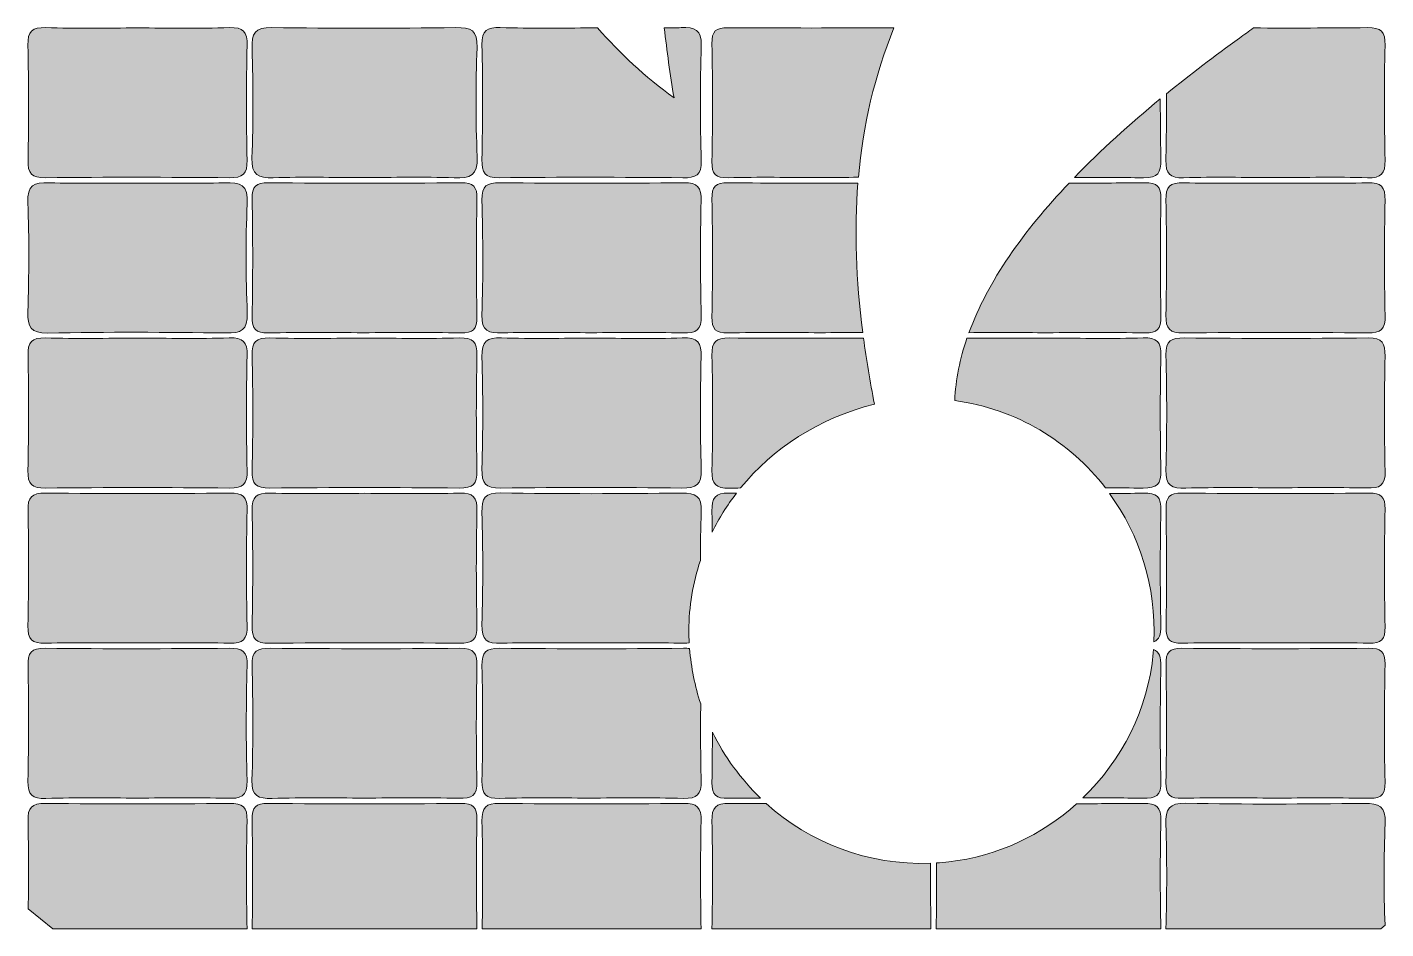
# Model space of a CAD drawing. Header units: inches. Extents: x 523 to 904, y -549 to -225.
# Drawn here: x 616.1 to 725.1, y -464.3 to -391.9 of the extents above; entities that cross this region are included whole.
import ezdxf

# ---------------------------------------------------------------- set-up
doc = ezdxf.new("R2010")
doc.units = ezdxf.units.IN
doc.header["$MEASUREMENT"] = 0
doc.layers.add('Laag 3', color=7, linetype='Continuous')

# ---------------------------------------------------------------- blocks, each defined once
blk = doc.blocks.new('block 2')
at = {"layer": 'Laag 3', "true_color": 0x1d1d1b}
h = blk.add_hatch(color=179, dxfattribs=at)
h.dxf.hatch_style = 2
edge = h.paths.add_edge_path()
edge.add_spline(control_points=[(617.57, -404.03), (622.48, -403.97), (627.4, -403.98), (632.31, -404.03), (633.4, -404.04), (633.76, -403.74), (633.74, -402.62), (633.67, -399.55), (633.67, -396.48), (633.74, -393.41), (633.76, -392.31), (633.44, -391.95), (632.32, -391.98), (629.87, -392.06), (627.41, -392.01), (624.95, -392.01), (622.5, -392.01), (620.04, -392.06), (617.58, -391.98), (616.49, -391.95), (616.13, -392.27), (616.15, -393.39), (616.23, -396.46), (616.22, -399.53), (616.16, -402.6), (616.13, -403.7), (616.45, -404.04), (617.57, -404.03)], knot_values=[0, 0, 0, 0, 1, 1, 1, 2, 2, 2, 3, 3, 3, 4, 4, 4, 5, 5, 5, 6, 6, 6, 7, 7, 7, 8, 8, 8, 9, 9, 9, 9], degree=3, periodic=1)
h = blk.add_hatch(color=179, dxfattribs=at)
h.dxf.hatch_style = 2
edge = h.paths.add_edge_path()
edge.add_spline(control_points=[(635.84, -404.03), (638.22, -403.95), (640.6, -404.01), (642.98, -404.01), (645.44, -404.01), (647.9, -403.94), (650.35, -404.03), (651.67, -404.08), (652.27, -403.87), (652.2, -402.33), (652.06, -399.41), (652.08, -396.49), (652.19, -393.58), (652.24, -392.18), (651.7, -391.96), (650.48, -391.98), (645.56, -392.04), (640.65, -392.06), (635.73, -391.97), (634.35, -391.95), (634.1, -392.45), (634.14, -393.68), (634.22, -396.6), (634.24, -399.52), (634.13, -402.44), (634.08, -403.83), (634.62, -404.07), (635.84, -404.03)], knot_values=[0, 0, 0, 0, 1, 1, 1, 2, 2, 2, 3, 3, 3, 4, 4, 4, 5, 5, 5, 6, 6, 6, 7, 7, 7, 8, 8, 8, 9, 9, 9, 9], degree=3, periodic=1)
h = blk.add_hatch(color=179, dxfattribs=at)
h.dxf.hatch_style = 2
edge = h.paths.add_edge_path()
edge.add_spline(control_points=[(654.05, -391.98), (653, -391.96), (652.55, -392.18), (652.58, -393.36), (652.66, -396.42), (652.64, -399.5), (652.58, -402.57), (652.57, -403.62), (652.79, -404.05), (653.96, -404.03), (658.87, -403.97), (663.79, -403.98), (668.7, -404.03), (669.74, -404.04), (670.2, -403.83), (670.17, -402.66), (670.09, -399.59), (670.07, -396.51), (670.17, -393.44), (670.21, -392.12), (669.66, -391.95), (668.56, -391.98), (668.11, -392), (667.66, -391.99), (667.21, -392), (667.41, -393.85), (667.67, -395.72), (667.99, -397.62), (665.66, -395.92), (663.64, -394.03), (661.86, -392.01), (661.71, -392.01), (661.56, -392.01), (661.42, -392.01), (658.96, -392.01), (656.5, -392.05), (654.05, -391.98)], knot_values=[0, 0, 0, 0, 1, 1, 1, 2, 2, 2, 3, 3, 3, 4, 4, 4, 5, 5, 5, 6, 6, 6, 7, 7, 7, 8, 8, 8, 9, 9, 9, 10, 10, 10, 11, 11, 11, 12, 12, 12, 12], degree=3, periodic=1)
h = blk.add_hatch(color=179, dxfattribs=at)
h.dxf.hatch_style = 2
edge = h.paths.add_edge_path()
edge.add_spline(control_points=[(672.33, -391.99), (671.34, -391.98), (671.01, -392.26), (671.03, -393.28), (671.09, -396.43), (671.09, -399.58), (671.03, -402.72), (671.01, -403.73), (671.31, -404.05), (672.33, -404.03), (674.78, -403.96), (677.24, -404.01), (679.7, -404.01), (680.73, -404.01), (681.75, -404), (682.78, -403.99), (683.15, -399.81), (684.08, -395.84), (685.63, -391.99), (681.2, -392.02), (676.77, -392.02), (672.33, -391.99)], knot_values=[0, 0, 0, 0, 1, 1, 1, 2, 2, 2, 3, 3, 3, 4, 4, 4, 5, 5, 5, 6, 6, 6, 7, 7, 7, 7], degree=3, periodic=1)
h = blk.add_hatch(color=179, dxfattribs=at)
h.dxf.hatch_style = 2
edge = h.paths.add_edge_path()
edge.add_spline(control_points=[(708.87, -404.03), (711.33, -403.95), (713.79, -404.01), (716.25, -404.01), (718.7, -404.01), (721.16, -403.95), (723.62, -404.03), (724.72, -404.06), (725.06, -403.72), (725.03, -402.61), (724.97, -399.54), (724.96, -396.47), (725.03, -393.4), (725.06, -392.29), (724.72, -391.97), (723.61, -391.98), (720.57, -392.02), (717.52, -392.02), (714.47, -392.01), (714.1, -392.28), (713.73, -392.55), (713.35, -392.82), (711.38, -394.24), (709.41, -395.74), (707.5, -397.3), (707.5, -399.07), (707.49, -400.84), (707.45, -402.61), (707.43, -403.72), (707.77, -404.06), (708.87, -404.03)], knot_values=[0, 0, 0, 0, 1, 1, 1, 2, 2, 2, 3, 3, 3, 4, 4, 4, 5, 5, 5, 6, 6, 6, 7, 7, 7, 8, 8, 8, 9, 9, 9, 10, 10, 10, 10], degree=3, periodic=1)
h = blk.add_hatch(color=179, dxfattribs=at)
h.dxf.hatch_style = 2
edge = h.paths.add_edge_path()
edge.add_spline(control_points=[(707.05, -402.58), (707.02, -400.96), (707, -399.33), (707, -397.7), (704.56, -399.71), (702.23, -401.82), (700.12, -404), (701.97, -404.01), (703.82, -404.01), (705.66, -404.03), (706.81, -404.04), (707.07, -403.65), (707.05, -402.58)], knot_values=[0, 0, 0, 0, 1, 1, 1, 2, 2, 2, 3, 3, 3, 4, 4, 4, 4], degree=3, periodic=1)
h = blk.add_hatch(color=179, dxfattribs=at)
h.dxf.hatch_style = 2
edge = h.paths.add_edge_path()
edge.add_spline(control_points=[(616.15, -414.78), (616.12, -416.01), (616.36, -416.51), (617.75, -416.49), (622.51, -416.4), (627.27, -416.42), (632.03, -416.48), (633.26, -416.5), (633.8, -416.28), (633.75, -414.88), (633.64, -411.97), (633.61, -409.05), (633.75, -406.13), (633.83, -404.59), (633.22, -404.37), (631.91, -404.43), (629.61, -404.52), (627.3, -404.45), (625, -404.45), (622.62, -404.45), (620.24, -404.52), (617.86, -404.43), (616.63, -404.39), (616.09, -404.63), (616.15, -406.03), (616.26, -408.94), (616.23, -411.86), (616.15, -414.78)], knot_values=[0, 0, 0, 0, 1, 1, 1, 2, 2, 2, 3, 3, 3, 4, 4, 4, 5, 5, 5, 6, 6, 6, 7, 7, 7, 8, 8, 8, 9, 9, 9, 9], degree=3, periodic=1)
h = blk.add_hatch(color=179, dxfattribs=at)
h.dxf.hatch_style = 2
edge = h.paths.add_edge_path()
edge.add_spline(control_points=[(650.88, -404.43), (645.74, -404.48), (640.59, -404.48), (635.45, -404.43), (634.45, -404.43), (634.12, -404.71), (634.14, -405.73), (634.2, -408.88), (634.2, -412.03), (634.14, -415.17), (634.12, -416.18), (634.42, -416.5), (635.44, -416.48), (637.97, -416.41), (640.51, -416.46), (643.04, -416.46), (645.65, -416.46), (648.26, -416.41), (650.87, -416.48), (651.87, -416.5), (652.2, -416.2), (652.18, -415.18), (652.12, -412.04), (652.12, -408.89), (652.18, -405.74), (652.2, -404.74), (651.9, -404.43), (650.88, -404.43)], knot_values=[0, 0, 0, 0, 1, 1, 1, 2, 2, 2, 3, 3, 3, 4, 4, 4, 5, 5, 5, 6, 6, 6, 7, 7, 7, 8, 8, 8, 9, 9, 9, 9], degree=3, periodic=1)
h = blk.add_hatch(color=179, dxfattribs=at)
h.dxf.hatch_style = 2
edge = h.paths.add_edge_path()
edge.add_spline(control_points=[(654.2, -416.47), (656.58, -416.41), (658.96, -416.46), (661.34, -416.46), (663.8, -416.46), (666.26, -416.41), (668.71, -416.48), (669.78, -416.51), (670.19, -416.25), (670.17, -415.09), (670.09, -412.02), (670.1, -408.95), (670.16, -405.88), (670.18, -404.81), (669.92, -404.42), (668.77, -404.43), (663.86, -404.49), (658.95, -404.48), (654.03, -404.43), (652.97, -404.42), (652.55, -404.66), (652.58, -405.82), (652.66, -408.89), (652.68, -411.96), (652.57, -415.03), (652.53, -416.37), (653.12, -416.5), (654.2, -416.47)], knot_values=[0, 0, 0, 0, 1, 1, 1, 2, 2, 2, 3, 3, 3, 4, 4, 4, 5, 5, 5, 6, 6, 6, 7, 7, 7, 8, 8, 8, 9, 9, 9, 9], degree=3, periodic=1)
h = blk.add_hatch(color=179, dxfattribs=at)
h.dxf.hatch_style = 2
edge = h.paths.add_edge_path()
edge.add_spline(control_points=[(671.03, -405.74), (671.09, -408.88), (671.09, -412.03), (671.03, -415.18), (671.01, -416.2), (671.33, -416.5), (672.33, -416.48), (674.79, -416.41), (677.25, -416.46), (679.7, -416.46), (680.85, -416.46), (681.99, -416.45), (683.13, -416.44), (682.59, -412.21), (682.44, -408.24), (682.74, -404.46), (679.27, -404.47), (675.8, -404.47), (672.33, -404.43), (671.32, -404.42), (671.01, -404.73), (671.03, -405.74)], knot_values=[0, 0, 0, 0, 1, 1, 1, 2, 2, 2, 3, 3, 3, 4, 4, 4, 5, 5, 5, 6, 6, 6, 7, 7, 7, 7], degree=3, periodic=1)
h = blk.add_hatch(color=179, dxfattribs=at)
h.dxf.hatch_style = 2
edge = h.paths.add_edge_path()
edge.add_spline(control_points=[(697.92, -416.46), (700.53, -416.46), (703.14, -416.41), (705.75, -416.48), (706.76, -416.5), (707.07, -416.18), (707.05, -415.17), (706.99, -412.03), (706.99, -408.88), (707.05, -405.73), (707.07, -404.71), (706.75, -404.43), (705.74, -404.43), (703.72, -404.45), (701.7, -404.46), (699.68, -404.46), (696.05, -408.29), (693.16, -412.33), (691.65, -416.46), (693.74, -416.44), (695.83, -416.46), (697.92, -416.46)], knot_values=[0, 0, 0, 0, 1, 1, 1, 2, 2, 2, 3, 3, 3, 4, 4, 4, 5, 5, 5, 6, 6, 6, 7, 7, 7, 7], degree=3, periodic=1)
h = blk.add_hatch(color=179, dxfattribs=at)
h.dxf.hatch_style = 2
edge = h.paths.add_edge_path()
edge.add_spline(control_points=[(707.45, -415.06), (707.43, -416.16), (707.76, -416.49), (708.87, -416.48), (713.78, -416.42), (718.7, -416.42), (723.61, -416.48), (724.71, -416.49), (725.06, -416.18), (725.04, -415.07), (724.96, -412), (724.97, -408.92), (725.03, -405.85), (725.06, -404.75), (724.73, -404.4), (723.62, -404.43), (721.17, -404.51), (718.71, -404.46), (716.25, -404.46), (713.79, -404.46), (711.33, -404.51), (708.88, -404.43), (707.78, -404.4), (707.43, -404.73), (707.45, -405.84), (707.52, -408.91), (707.52, -411.99), (707.45, -415.06)], knot_values=[0, 0, 0, 0, 1, 1, 1, 2, 2, 2, 3, 3, 3, 4, 4, 4, 5, 5, 5, 6, 6, 6, 7, 7, 7, 8, 8, 8, 9, 9, 9, 9], degree=3, periodic=1)
h = blk.add_hatch(color=179, dxfattribs=at)
h.dxf.hatch_style = 2
edge = h.paths.add_edge_path()
edge.add_spline(control_points=[(632.31, -416.88), (629.86, -416.96), (627.4, -416.9), (624.94, -416.9), (622.48, -416.9), (620.02, -416.96), (617.57, -416.88), (616.46, -416.85), (616.13, -417.2), (616.16, -418.3), (616.22, -421.37), (616.23, -424.45), (616.15, -427.52), (616.13, -428.63), (616.48, -428.94), (617.58, -428.93), (622.49, -428.87), (627.41, -428.87), (632.32, -428.93), (633.43, -428.94), (633.76, -428.61), (633.74, -427.51), (633.67, -424.44), (633.67, -421.36), (633.74, -418.29), (633.76, -417.18), (633.41, -416.85), (632.31, -416.88)], knot_values=[0, 0, 0, 0, 1, 1, 1, 2, 2, 2, 3, 3, 3, 4, 4, 4, 5, 5, 5, 6, 6, 6, 7, 7, 7, 8, 8, 8, 9, 9, 9, 9], degree=3, periodic=1)
h = blk.add_hatch(color=179, dxfattribs=at)
h.dxf.hatch_style = 2
edge = h.paths.add_edge_path()
edge.add_spline(control_points=[(635.56, -428.93), (640.62, -428.87), (645.69, -428.87), (650.76, -428.93), (651.86, -428.94), (652.21, -428.62), (652.18, -427.51), (652.11, -424.44), (652.11, -421.37), (652.18, -418.3), (652.21, -417.19), (651.87, -416.85), (650.76, -416.88), (648.31, -416.96), (645.85, -416.9), (643.39, -416.9), (640.78, -416.9), (638.17, -416.96), (635.56, -416.88), (634.45, -416.85), (634.11, -417.19), (634.14, -418.3), (634.21, -421.37), (634.21, -424.44), (634.14, -427.51), (634.11, -428.62), (634.45, -428.94), (635.56, -428.93)], knot_values=[0, 0, 0, 0, 1, 1, 1, 2, 2, 2, 3, 3, 3, 4, 4, 4, 5, 5, 5, 6, 6, 6, 7, 7, 7, 8, 8, 8, 9, 9, 9, 9], degree=3, periodic=1)
h = blk.add_hatch(color=179, dxfattribs=at)
h.dxf.hatch_style = 2
edge = h.paths.add_edge_path()
edge.add_spline(control_points=[(670.16, -418.43), (670.19, -417.26), (669.9, -416.82), (668.65, -416.88), (666.27, -416.97), (663.89, -416.9), (661.51, -416.9), (659.05, -416.9), (656.59, -416.96), (654.14, -416.88), (652.97, -416.84), (652.54, -417.14), (652.58, -418.39), (652.67, -421.38), (652.66, -424.38), (652.58, -427.38), (652.55, -428.56), (652.85, -428.95), (654.1, -428.93), (658.93, -428.86), (663.77, -428.87), (668.61, -428.93), (669.77, -428.94), (670.21, -428.67), (670.17, -427.42), (670.08, -424.43), (670.09, -421.43), (670.16, -418.43)], knot_values=[0, 0, 0, 0, 1, 1, 1, 2, 2, 2, 3, 3, 3, 4, 4, 4, 5, 5, 5, 6, 6, 6, 7, 7, 7, 8, 8, 8, 9, 9, 9, 9], degree=3, periodic=1)
h = blk.add_hatch(color=179, dxfattribs=at)
h.dxf.hatch_style = 2
edge = h.paths.add_edge_path()
edge.add_spline(control_points=[(672.45, -416.88), (671.34, -416.87), (671, -417.19), (671.03, -418.3), (671.1, -421.37), (671.1, -424.44), (671.03, -427.51), (671, -428.62), (671.34, -428.96), (672.44, -428.93), (672.74, -428.92), (673.03, -428.93), (673.32, -428.92), (675.9, -425.76), (679.59, -423.33), (684.07, -422.19), (683.71, -420.38), (683.42, -418.62), (683.19, -416.9), (679.61, -416.92), (676.03, -416.92), (672.45, -416.88)], knot_values=[0, 0, 0, 0, 1, 1, 1, 2, 2, 2, 3, 3, 3, 4, 4, 4, 5, 5, 5, 6, 6, 6, 7, 7, 7, 7], degree=3, periodic=1)
h = blk.add_hatch(color=179, dxfattribs=at)
h.dxf.hatch_style = 2
edge = h.paths.add_edge_path()
edge.add_spline(control_points=[(707.05, -427.51), (706.98, -424.44), (706.98, -421.37), (707.05, -418.3), (707.08, -417.18), (706.73, -416.85), (705.63, -416.88), (703.17, -416.96), (700.72, -416.9), (698.26, -416.9), (696, -416.9), (693.75, -416.93), (691.49, -416.89), (690.93, -418.55), (690.58, -420.22), (690.51, -421.9), (695.46, -422.58), (699.72, -425.19), (702.6, -428.91), (703.61, -428.92), (704.62, -428.92), (705.63, -428.93), (706.74, -428.94), (707.08, -428.61), (707.05, -427.51)], knot_values=[0, 0, 0, 0, 1, 1, 1, 2, 2, 2, 3, 3, 3, 4, 4, 4, 5, 5, 5, 6, 6, 6, 7, 7, 7, 8, 8, 8, 8], degree=3, periodic=1)
h = blk.add_hatch(color=179, dxfattribs=at)
h.dxf.hatch_style = 2
edge = h.paths.add_edge_path()
edge.add_spline(control_points=[(709.05, -428.93), (711.43, -428.86), (713.81, -428.9), (716.19, -428.9), (718.65, -428.9), (721.11, -428.86), (723.56, -428.92), (724.6, -428.95), (725.07, -428.75), (725.04, -427.56), (724.96, -424.49), (724.97, -421.42), (725.03, -418.35), (725.05, -417.31), (724.85, -416.86), (723.67, -416.88), (718.75, -416.94), (713.84, -416.93), (708.92, -416.88), (707.89, -416.88), (707.42, -417.06), (707.45, -418.25), (707.53, -421.32), (707.54, -424.39), (707.45, -427.46), (707.4, -428.77), (707.94, -428.96), (709.05, -428.93)], knot_values=[0, 0, 0, 0, 1, 1, 1, 2, 2, 2, 3, 3, 3, 4, 4, 4, 5, 5, 5, 6, 6, 6, 7, 7, 7, 8, 8, 8, 9, 9, 9, 9], degree=3, periodic=1)
h = blk.add_hatch(color=179, dxfattribs=at)
h.dxf.hatch_style = 2
edge = h.paths.add_edge_path()
edge.add_spline(control_points=[(632.31, -429.33), (627.4, -429.38), (622.48, -429.39), (617.57, -429.33), (616.46, -429.32), (616.13, -429.65), (616.16, -430.75), (616.22, -433.82), (616.23, -436.9), (616.15, -439.97), (616.13, -441.08), (616.48, -441.41), (617.58, -441.38), (620.03, -441.3), (622.49, -441.35), (624.95, -441.35), (627.41, -441.35), (629.87, -441.3), (632.32, -441.38), (633.44, -441.41), (633.76, -441.06), (633.74, -439.96), (633.67, -436.89), (633.67, -433.81), (633.74, -430.74), (633.76, -429.63), (633.41, -429.32), (632.31, -429.33)], knot_values=[0, 0, 0, 0, 1, 1, 1, 2, 2, 2, 3, 3, 3, 4, 4, 4, 5, 5, 5, 6, 6, 6, 7, 7, 7, 8, 8, 8, 9, 9, 9, 9], degree=3, periodic=1)
h = blk.add_hatch(color=179, dxfattribs=at)
h.dxf.hatch_style = 2
edge = h.paths.add_edge_path()
edge.add_spline(control_points=[(634.14, -439.95), (634.12, -441.03), (634.41, -441.39), (635.54, -441.38), (640.61, -441.32), (645.68, -441.33), (650.74, -441.38), (651.83, -441.39), (652.21, -441.11), (652.18, -439.98), (652.11, -436.91), (652.11, -433.83), (652.18, -430.76), (652.2, -429.68), (651.91, -429.29), (650.78, -429.33), (648.25, -429.41), (645.71, -429.35), (643.18, -429.35), (640.64, -429.35), (638.11, -429.4), (635.57, -429.33), (634.49, -429.3), (634.11, -429.6), (634.14, -430.73), (634.21, -433.8), (634.2, -436.88), (634.14, -439.95)], knot_values=[0, 0, 0, 0, 1, 1, 1, 2, 2, 2, 3, 3, 3, 4, 4, 4, 5, 5, 5, 6, 6, 6, 7, 7, 7, 8, 8, 8, 9, 9, 9, 9], degree=3, periodic=1)
h = blk.add_hatch(color=179, dxfattribs=at)
h.dxf.hatch_style = 2
edge = h.paths.add_edge_path()
edge.add_spline(control_points=[(668.6, -429.33), (663.76, -429.39), (658.92, -429.4), (654.08, -429.32), (652.82, -429.3), (652.55, -429.73), (652.58, -430.9), (652.66, -433.89), (652.67, -436.89), (652.58, -439.88), (652.54, -441.15), (652.99, -441.42), (654.15, -441.38), (656.53, -441.3), (658.91, -441.35), (661.29, -441.35), (663.67, -441.35), (666.05, -441.3), (668.43, -441.38), (668.73, -441.39), (668.98, -441.38), (669.2, -441.35), (669.19, -441.03), (669.18, -440.7), (669.18, -440.37), (669.18, -438.43), (669.5, -436.54), (670.1, -434.75), (670.11, -433.44), (670.13, -432.13), (670.17, -430.83), (670.21, -429.56), (669.75, -429.32), (668.6, -429.33)], knot_values=[0, 0, 0, 0, 1, 1, 1, 2, 2, 2, 3, 3, 3, 4, 4, 4, 5, 5, 5, 6, 6, 6, 7, 7, 7, 8, 8, 8, 9, 9, 9, 10, 10, 10, 11, 11, 11, 11], degree=3, periodic=1)
h = blk.add_hatch(color=179, dxfattribs=at)
h.dxf.hatch_style = 2
edge = h.paths.add_edge_path()
edge.add_spline(control_points=[(671.03, -430.78), (671.04, -431.34), (671.04, -431.9), (671.05, -432.46), (671.59, -431.36), (672.24, -430.31), (673, -429.33), (672.8, -429.33), (672.61, -429.33), (672.41, -429.33), (671.26, -429.31), (671.01, -429.72), (671.03, -430.78)], knot_values=[0, 0, 0, 0, 1, 1, 1, 2, 2, 2, 3, 3, 3, 4, 4, 4, 4], degree=3, periodic=1)
h = blk.add_hatch(color=179, dxfattribs=at)
h.dxf.hatch_style = 2
edge = h.paths.add_edge_path()
edge.add_spline(control_points=[(707.05, -439.96), (706.98, -436.89), (706.98, -433.82), (707.05, -430.75), (707.08, -429.64), (706.74, -429.3), (705.63, -429.33), (704.73, -429.36), (703.83, -429.36), (702.92, -429.36), (705.35, -432.69), (706.69, -436.83), (706.48, -441.26), (706.91, -441.09), (707.07, -440.7), (707.05, -439.96)], knot_values=[0, 0, 0, 0, 1, 1, 1, 2, 2, 2, 3, 3, 3, 4, 4, 4, 5, 5, 5, 5], degree=3, periodic=1)
h = blk.add_hatch(color=179, dxfattribs=at)
h.dxf.hatch_style = 2
edge = h.paths.add_edge_path()
edge.add_spline(control_points=[(708.76, -441.38), (711.22, -441.31), (713.68, -441.35), (716.13, -441.35), (718.67, -441.35), (721.2, -441.31), (723.74, -441.38), (724.75, -441.4), (725.05, -441.07), (725.03, -440.07), (724.97, -436.92), (724.97, -433.77), (725.03, -430.63), (725.05, -429.61), (724.72, -429.33), (723.73, -429.33), (718.73, -429.38), (713.74, -429.38), (708.75, -429.33), (707.74, -429.32), (707.44, -429.63), (707.46, -430.64), (707.51, -433.78), (707.52, -436.93), (707.46, -440.08), (707.44, -441.1), (707.76, -441.4), (708.76, -441.38)], knot_values=[0, 0, 0, 0, 1, 1, 1, 2, 2, 2, 3, 3, 3, 4, 4, 4, 5, 5, 5, 6, 6, 6, 7, 7, 7, 8, 8, 8, 9, 9, 9, 9], degree=3, periodic=1)
h = blk.add_hatch(color=179, dxfattribs=at)
h.dxf.hatch_style = 2
edge = h.paths.add_edge_path()
edge.add_spline(control_points=[(617.6, -453.83), (620.06, -453.76), (622.51, -453.8), (624.97, -453.8), (627.35, -453.8), (629.73, -453.76), (632.11, -453.82), (633.19, -453.85), (633.79, -453.73), (633.74, -452.38), (633.64, -449.32), (633.66, -446.24), (633.74, -443.17), (633.77, -442.03), (633.36, -441.77), (632.29, -441.78), (627.38, -441.83), (622.46, -441.84), (617.55, -441.78), (616.41, -441.76), (616.13, -442.15), (616.16, -443.22), (616.22, -446.29), (616.23, -449.37), (616.15, -452.44), (616.12, -453.58), (616.53, -453.86), (617.6, -453.83)], knot_values=[0, 0, 0, 0, 1, 1, 1, 2, 2, 2, 3, 3, 3, 4, 4, 4, 5, 5, 5, 6, 6, 6, 7, 7, 7, 8, 8, 8, 9, 9, 9, 9], degree=3, periodic=1)
h = blk.add_hatch(color=179, dxfattribs=at)
h.dxf.hatch_style = 2
edge = h.paths.add_edge_path()
edge.add_spline(control_points=[(652.18, -443.24), (652.2, -442.19), (651.97, -441.76), (650.8, -441.78), (645.74, -441.84), (640.67, -441.83), (635.6, -441.78), (634.56, -441.77), (634.1, -441.98), (634.14, -443.15), (634.21, -446.22), (634.23, -449.3), (634.13, -452.37), (634.09, -453.69), (634.64, -453.85), (635.74, -453.83), (638.2, -453.76), (640.66, -453.8), (643.12, -453.8), (645.65, -453.8), (648.18, -453.76), (650.72, -453.82), (651.76, -453.85), (652.21, -453.63), (652.18, -452.45), (652.1, -449.38), (652.12, -446.31), (652.18, -443.24)], knot_values=[0, 0, 0, 0, 1, 1, 1, 2, 2, 2, 3, 3, 3, 4, 4, 4, 5, 5, 5, 6, 6, 6, 7, 7, 7, 8, 8, 8, 9, 9, 9, 9], degree=3, periodic=1)
h = blk.add_hatch(color=179, dxfattribs=at)
h.dxf.hatch_style = 2
edge = h.paths.add_edge_path()
edge.add_spline(control_points=[(654, -441.78), (652.9, -441.77), (652.56, -442.09), (652.58, -443.2), (652.65, -446.27), (652.65, -449.34), (652.58, -452.41), (652.56, -453.52), (652.89, -453.86), (654, -453.83), (656.38, -453.75), (658.76, -453.8), (661.14, -453.8), (663.68, -453.8), (666.21, -453.75), (668.74, -453.83), (669.85, -453.86), (670.19, -453.52), (670.16, -452.41), (670.12, -450.35), (670.11, -448.29), (670.13, -446.24), (669.66, -444.83), (669.36, -443.34), (669.24, -441.81), (669.09, -441.79), (668.93, -441.78), (668.74, -441.78), (663.83, -441.84), (658.92, -441.84), (654, -441.78)], knot_values=[0, 0, 0, 0, 1, 1, 1, 2, 2, 2, 3, 3, 3, 4, 4, 4, 5, 5, 5, 6, 6, 6, 7, 7, 7, 8, 8, 8, 9, 9, 9, 10, 10, 10, 10], degree=3, periodic=1)
h = blk.add_hatch(color=179, dxfattribs=at)
h.dxf.hatch_style = 2
edge = h.paths.add_edge_path()
edge.add_spline(control_points=[(705.59, -453.82), (706.63, -453.85), (707.08, -453.63), (707.05, -452.45), (706.97, -449.38), (706.99, -446.31), (707.05, -443.24), (707.06, -442.49), (706.94, -442.06), (706.45, -441.88), (706.45, -441.88), (706.44, -442.15), (706.44, -442.15), (706.02, -446.68), (703.92, -450.77), (700.78, -453.79), (702.38, -453.79), (703.99, -453.78), (705.59, -453.82)], knot_values=[0, 0, 0, 0, 1, 1, 1, 2, 2, 2, 3, 3, 3, 4, 4, 4, 5, 5, 5, 6, 6, 6, 6], degree=3, periodic=1)
h = blk.add_hatch(color=179, dxfattribs=at)
h.dxf.hatch_style = 2
edge = h.paths.add_edge_path()
edge.add_spline(control_points=[(725.03, -443.06), (725.05, -442.03), (724.69, -441.78), (723.71, -441.78), (718.72, -441.83), (713.73, -441.83), (708.74, -441.78), (707.71, -441.77), (707.44, -442.12), (707.46, -443.1), (707.51, -446.25), (707.52, -449.4), (707.45, -452.54), (707.43, -453.58), (707.8, -453.85), (708.78, -453.82), (711.23, -453.76), (713.69, -453.8), (716.15, -453.8), (718.6, -453.8), (721.06, -453.77), (723.52, -453.82), (724.49, -453.84), (725.07, -453.76), (725.04, -452.51), (724.95, -449.36), (724.97, -446.21), (725.03, -443.06)], knot_values=[0, 0, 0, 0, 1, 1, 1, 2, 2, 2, 3, 3, 3, 4, 4, 4, 5, 5, 5, 6, 6, 6, 7, 7, 7, 8, 8, 8, 9, 9, 9, 9], degree=3, periodic=1)
h = blk.add_hatch(color=179, dxfattribs=at)
h.dxf.hatch_style = 2
edge = h.paths.add_edge_path()
edge.add_spline(control_points=[(672.35, -453.82), (673.21, -453.8), (674.06, -453.8), (674.92, -453.8), (673.35, -452.28), (672.04, -450.49), (671.07, -448.51), (671.06, -449.86), (671.05, -451.2), (671.03, -452.54), (671.01, -453.58), (671.37, -453.85), (672.35, -453.82)], knot_values=[0, 0, 0, 0, 1, 1, 1, 2, 2, 2, 3, 3, 3, 4, 4, 4, 4], degree=3, periodic=1)
h = blk.add_hatch(color=179, dxfattribs=at)
h.dxf.hatch_style = 2
edge = h.paths.add_edge_path()
edge.add_spline(control_points=[(633.74, -455.64), (633.76, -454.52), (633.4, -454.22), (632.31, -454.23), (627.4, -454.28), (622.48, -454.29), (617.57, -454.23), (616.45, -454.22), (616.13, -454.56), (616.16, -455.65), (616.21, -458), (616.21, -460.34), (616.18, -462.68), (616.18, -462.68), (618.14, -464.29), (618.14, -464.29), (618.14, -464.29), (633.73, -464.29), (633.73, -464.29), (633.67, -461.41), (633.67, -458.52), (633.74, -455.64)], knot_values=[0, 0, 0, 0, 1, 1, 1, 2, 2, 2, 3, 3, 3, 4, 4, 4, 5, 5, 5, 6, 6, 6, 7, 7, 7, 7], degree=3, periodic=1)
h = blk.add_hatch(color=179, dxfattribs=at)
h.dxf.hatch_style = 2
edge = h.paths.add_edge_path()
edge.add_spline(control_points=[(652.18, -455.53), (652.2, -454.51), (651.87, -454.23), (650.87, -454.23), (645.73, -454.28), (640.58, -454.28), (635.44, -454.23), (634.42, -454.22), (634.12, -454.53), (634.14, -455.54), (634.19, -458.46), (634.19, -461.38), (634.15, -464.29), (634.15, -464.29), (652.17, -464.29), (652.17, -464.29), (652.13, -461.37), (652.12, -458.45), (652.18, -455.53)], knot_values=[0, 0, 0, 0, 1, 1, 1, 2, 2, 2, 3, 3, 3, 4, 4, 4, 5, 5, 5, 6, 6, 6, 6], degree=3, periodic=1)
h = blk.add_hatch(color=179, dxfattribs=at)
h.dxf.hatch_style = 2
edge = h.paths.add_edge_path()
edge.add_spline(control_points=[(670.16, -455.65), (670.19, -454.54), (669.85, -454.22), (668.74, -454.23), (663.83, -454.28), (658.92, -454.29), (654, -454.23), (652.9, -454.22), (652.56, -454.54), (652.58, -455.65), (652.65, -458.53), (652.65, -461.41), (652.59, -464.29), (652.59, -464.29), (670.16, -464.29), (670.16, -464.29), (670.1, -461.41), (670.1, -458.53), (670.16, -455.65)], knot_values=[0, 0, 0, 0, 1, 1, 1, 2, 2, 2, 3, 3, 3, 4, 4, 4, 5, 5, 5, 6, 6, 6, 6], degree=3, periodic=1)
h = blk.add_hatch(color=179, dxfattribs=at)
h.dxf.hatch_style = 2
edge = h.paths.add_edge_path()
edge.add_spline(control_points=[(671.03, -455.65), (671.09, -458.53), (671.09, -461.41), (671.03, -464.29), (671.03, -464.29), (688.6, -464.29), (688.6, -464.29), (688.57, -462.54), (688.56, -460.78), (688.57, -459.03), (683.52, -459.22), (678.87, -457.38), (675.39, -454.25), (674.41, -454.24), (673.42, -454.24), (672.44, -454.23), (671.33, -454.22), (671, -454.55), (671.03, -455.65)], knot_values=[0, 0, 0, 0, 1, 1, 1, 2, 2, 2, 3, 3, 3, 4, 4, 4, 5, 5, 5, 6, 6, 6, 6], degree=3, periodic=1)
h = blk.add_hatch(color=179, dxfattribs=at)
h.dxf.hatch_style = 2
edge = h.paths.add_edge_path()
edge.add_spline(control_points=[(689.02, -464.29), (689.02, -464.29), (707.04, -464.29), (707.04, -464.29), (706.99, -461.41), (706.98, -458.52), (707.05, -455.63), (707.08, -454.5), (706.7, -454.22), (705.62, -454.23), (703.84, -454.25), (702.06, -454.25), (700.29, -454.26), (697.49, -456.77), (693.94, -458.47), (690.04, -458.92), (689.71, -458.96), (689.38, -458.99), (689.05, -459.01), (689.06, -460.77), (689.05, -462.53), (689.02, -464.29)], knot_values=[0, 0, 0, 0, 1, 1, 1, 2, 2, 2, 3, 3, 3, 4, 4, 4, 5, 5, 5, 6, 6, 6, 7, 7, 7, 7], degree=3, periodic=1)
h = blk.add_hatch(color=179, dxfattribs=at)
h.dxf.hatch_style = 2
edge = h.paths.add_edge_path()
edge.add_spline(control_points=[(725.04, -455.83), (725.09, -454.46), (724.58, -454.21), (723.34, -454.23), (718.58, -454.29), (713.82, -454.31), (709.06, -454.22), (707.69, -454.2), (707.42, -454.68), (707.45, -455.92), (707.53, -458.71), (707.54, -461.51), (707.45, -464.29), (707.45, -464.29), (724.69, -464.29), (724.69, -464.29), (724.69, -464.29), (725.03, -464), (725.03, -464), (724.92, -461.28), (724.94, -458.55), (725.04, -455.83)], knot_values=[0, 0, 0, 0, 1, 1, 1, 2, 2, 2, 3, 3, 3, 4, 4, 4, 5, 5, 5, 6, 6, 6, 7, 7, 7, 7], degree=3, periodic=1)
at = {"layer": 'Laag 3', "lineweight": 0}
for points, knots in [([(617.57, -404.03), (622.48, -403.97), (627.4, -403.98), (632.31, -404.03), (633.4, -404.04), (633.76, -403.74), (633.74, -402.62), (633.67, -399.55), (633.67, -396.48), (633.74, -393.41), (633.76, -392.31), (633.44, -391.95), (632.32, -391.98), (629.87, -392.06), (627.41, -392.01), (624.95, -392.01), (622.5, -392.01), (620.04, -392.06), (617.58, -391.98), (616.49, -391.95), (616.13, -392.27), (616.15, -393.39), (616.23, -396.46), (616.22, -399.53), (616.16, -402.6), (616.13, -403.7), (616.45, -404.04), (617.57, -404.03)], [0, 0, 0, 0, 1, 1, 1, 2, 2, 2, 3, 3, 3, 4, 4, 4, 5, 5, 5, 6, 6, 6, 7, 7, 7, 8, 8, 8, 9, 9, 9, 9]), ([(635.84, -404.03), (638.22, -403.95), (640.6, -404.01), (642.98, -404.01), (645.44, -404.01), (647.9, -403.94), (650.35, -404.03), (651.67, -404.08), (652.27, -403.87), (652.2, -402.33), (652.06, -399.41), (652.08, -396.49), (652.19, -393.58), (652.24, -392.18), (651.7, -391.96), (650.48, -391.98), (645.56, -392.04), (640.65, -392.06), (635.73, -391.97), (634.35, -391.95), (634.1, -392.45), (634.14, -393.68), (634.22, -396.6), (634.24, -399.52), (634.13, -402.44), (634.08, -403.83), (634.62, -404.07), (635.84, -404.03)], [0, 0, 0, 0, 1, 1, 1, 2, 2, 2, 3, 3, 3, 4, 4, 4, 5, 5, 5, 6, 6, 6, 7, 7, 7, 8, 8, 8, 9, 9, 9, 9]), ([(654.05, -391.98), (653, -391.96), (652.55, -392.18), (652.58, -393.36), (652.66, -396.42), (652.64, -399.5), (652.58, -402.57), (652.57, -403.62), (652.79, -404.05), (653.96, -404.03), (658.87, -403.97), (663.79, -403.98), (668.7, -404.03), (669.74, -404.04), (670.2, -403.83), (670.17, -402.66), (670.09, -399.59), (670.07, -396.51), (670.17, -393.44), (670.21, -392.12), (669.66, -391.95), (668.56, -391.98), (668.11, -392), (667.66, -391.99), (667.21, -392), (667.41, -393.85), (667.67, -395.72), (667.99, -397.62), (665.66, -395.92), (663.64, -394.03), (661.86, -392.01), (661.71, -392.01), (661.56, -392.01), (661.42, -392.01), (658.96, -392.01), (656.5, -392.05), (654.05, -391.98)], [0, 0, 0, 0, 1, 1, 1, 2, 2, 2, 3, 3, 3, 4, 4, 4, 5, 5, 5, 6, 6, 6, 7, 7, 7, 8, 8, 8, 9, 9, 9, 10, 10, 10, 11, 11, 11, 12, 12, 12, 12]), ([(672.33, -391.99), (671.34, -391.98), (671.01, -392.26), (671.03, -393.28), (671.09, -396.43), (671.09, -399.58), (671.03, -402.72), (671.01, -403.73), (671.31, -404.05), (672.33, -404.03), (674.78, -403.96), (677.24, -404.01), (679.7, -404.01), (680.73, -404.01), (681.75, -404), (682.78, -403.99), (683.15, -399.81), (684.08, -395.84), (685.63, -391.99), (681.2, -392.02), (676.77, -392.02), (672.33, -391.99)], [0, 0, 0, 0, 1, 1, 1, 2, 2, 2, 3, 3, 3, 4, 4, 4, 5, 5, 5, 6, 6, 6, 7, 7, 7, 7]), ([(708.87, -404.03), (711.33, -403.95), (713.79, -404.01), (716.25, -404.01), (718.7, -404.01), (721.16, -403.95), (723.62, -404.03), (724.72, -404.06), (725.06, -403.72), (725.03, -402.61), (724.97, -399.54), (724.96, -396.47), (725.03, -393.4), (725.06, -392.29), (724.72, -391.97), (723.61, -391.98), (720.57, -392.02), (717.52, -392.02), (714.47, -392.01), (714.1, -392.28), (713.73, -392.55), (713.35, -392.82), (711.38, -394.24), (709.41, -395.74), (707.5, -397.3), (707.5, -399.07), (707.49, -400.84), (707.45, -402.61), (707.43, -403.72), (707.77, -404.06), (708.87, -404.03)], [0, 0, 0, 0, 1, 1, 1, 2, 2, 2, 3, 3, 3, 4, 4, 4, 5, 5, 5, 6, 6, 6, 7, 7, 7, 8, 8, 8, 9, 9, 9, 10, 10, 10, 10]), ([(707.05, -402.58), (707.02, -400.96), (707, -399.33), (707, -397.7), (704.56, -399.71), (702.23, -401.82), (700.12, -404), (701.97, -404.01), (703.82, -404.01), (705.66, -404.03), (706.81, -404.04), (707.07, -403.65), (707.05, -402.58)], [0, 0, 0, 0, 1, 1, 1, 2, 2, 2, 3, 3, 3, 4, 4, 4, 4]), ([(616.15, -414.78), (616.12, -416.01), (616.36, -416.51), (617.75, -416.49), (622.51, -416.4), (627.27, -416.42), (632.03, -416.48), (633.26, -416.5), (633.8, -416.28), (633.75, -414.88), (633.64, -411.97), (633.61, -409.05), (633.75, -406.13), (633.83, -404.59), (633.22, -404.37), (631.91, -404.43), (629.61, -404.52), (627.3, -404.45), (625, -404.45), (622.62, -404.45), (620.24, -404.52), (617.86, -404.43), (616.63, -404.39), (616.09, -404.63), (616.15, -406.03), (616.26, -408.94), (616.23, -411.86), (616.15, -414.78)], [0, 0, 0, 0, 1, 1, 1, 2, 2, 2, 3, 3, 3, 4, 4, 4, 5, 5, 5, 6, 6, 6, 7, 7, 7, 8, 8, 8, 9, 9, 9, 9]), ([(650.88, -404.43), (645.74, -404.48), (640.59, -404.48), (635.45, -404.43), (634.45, -404.43), (634.12, -404.71), (634.14, -405.73), (634.2, -408.88), (634.2, -412.03), (634.14, -415.17), (634.12, -416.18), (634.42, -416.5), (635.44, -416.48), (637.97, -416.41), (640.51, -416.46), (643.04, -416.46), (645.65, -416.46), (648.26, -416.41), (650.87, -416.48), (651.87, -416.5), (652.2, -416.2), (652.18, -415.18), (652.12, -412.04), (652.12, -408.89), (652.18, -405.74), (652.2, -404.74), (651.9, -404.43), (650.88, -404.43)], [0, 0, 0, 0, 1, 1, 1, 2, 2, 2, 3, 3, 3, 4, 4, 4, 5, 5, 5, 6, 6, 6, 7, 7, 7, 8, 8, 8, 9, 9, 9, 9]), ([(654.2, -416.47), (656.58, -416.41), (658.96, -416.46), (661.34, -416.46), (663.8, -416.46), (666.26, -416.41), (668.71, -416.48), (669.78, -416.51), (670.19, -416.25), (670.17, -415.09), (670.09, -412.02), (670.1, -408.95), (670.16, -405.88), (670.18, -404.81), (669.92, -404.42), (668.77, -404.43), (663.86, -404.49), (658.95, -404.48), (654.03, -404.43), (652.97, -404.42), (652.55, -404.66), (652.58, -405.82), (652.66, -408.89), (652.68, -411.96), (652.57, -415.03), (652.53, -416.37), (653.12, -416.5), (654.2, -416.47)], [0, 0, 0, 0, 1, 1, 1, 2, 2, 2, 3, 3, 3, 4, 4, 4, 5, 5, 5, 6, 6, 6, 7, 7, 7, 8, 8, 8, 9, 9, 9, 9]), ([(671.03, -405.74), (671.09, -408.88), (671.09, -412.03), (671.03, -415.18), (671.01, -416.2), (671.33, -416.5), (672.33, -416.48), (674.79, -416.41), (677.25, -416.46), (679.7, -416.46), (680.85, -416.46), (681.99, -416.45), (683.13, -416.44), (682.59, -412.21), (682.44, -408.24), (682.74, -404.46), (679.27, -404.47), (675.8, -404.47), (672.33, -404.43), (671.32, -404.42), (671.01, -404.73), (671.03, -405.74)], [0, 0, 0, 0, 1, 1, 1, 2, 2, 2, 3, 3, 3, 4, 4, 4, 5, 5, 5, 6, 6, 6, 7, 7, 7, 7]), ([(697.92, -416.46), (700.53, -416.46), (703.14, -416.41), (705.75, -416.48), (706.76, -416.5), (707.07, -416.18), (707.05, -415.17), (706.99, -412.03), (706.99, -408.88), (707.05, -405.73), (707.07, -404.71), (706.75, -404.43), (705.74, -404.43), (703.72, -404.45), (701.7, -404.46), (699.68, -404.46), (696.05, -408.29), (693.16, -412.33), (691.65, -416.46), (693.74, -416.44), (695.83, -416.46), (697.92, -416.46)], [0, 0, 0, 0, 1, 1, 1, 2, 2, 2, 3, 3, 3, 4, 4, 4, 5, 5, 5, 6, 6, 6, 7, 7, 7, 7]), ([(707.45, -415.06), (707.43, -416.16), (707.76, -416.49), (708.87, -416.48), (713.78, -416.42), (718.7, -416.42), (723.61, -416.48), (724.71, -416.49), (725.06, -416.18), (725.04, -415.07), (724.96, -412), (724.97, -408.92), (725.03, -405.85), (725.06, -404.75), (724.73, -404.4), (723.62, -404.43), (721.17, -404.51), (718.71, -404.46), (716.25, -404.46), (713.79, -404.46), (711.33, -404.51), (708.88, -404.43), (707.78, -404.4), (707.43, -404.73), (707.45, -405.84), (707.52, -408.91), (707.52, -411.99), (707.45, -415.06)], [0, 0, 0, 0, 1, 1, 1, 2, 2, 2, 3, 3, 3, 4, 4, 4, 5, 5, 5, 6, 6, 6, 7, 7, 7, 8, 8, 8, 9, 9, 9, 9]), ([(632.31, -416.88), (629.86, -416.96), (627.4, -416.9), (624.94, -416.9), (622.48, -416.9), (620.02, -416.96), (617.57, -416.88), (616.46, -416.85), (616.13, -417.2), (616.16, -418.3), (616.22, -421.37), (616.23, -424.45), (616.15, -427.52), (616.13, -428.63), (616.48, -428.94), (617.58, -428.93), (622.49, -428.87), (627.41, -428.87), (632.32, -428.93), (633.43, -428.94), (633.76, -428.61), (633.74, -427.51), (633.67, -424.44), (633.67, -421.36), (633.74, -418.29), (633.76, -417.18), (633.41, -416.85), (632.31, -416.88)], [0, 0, 0, 0, 1, 1, 1, 2, 2, 2, 3, 3, 3, 4, 4, 4, 5, 5, 5, 6, 6, 6, 7, 7, 7, 8, 8, 8, 9, 9, 9, 9]), ([(635.56, -428.93), (640.62, -428.87), (645.69, -428.87), (650.76, -428.93), (651.86, -428.94), (652.21, -428.62), (652.18, -427.51), (652.11, -424.44), (652.11, -421.37), (652.18, -418.3), (652.21, -417.19), (651.87, -416.85), (650.76, -416.88), (648.31, -416.96), (645.85, -416.9), (643.39, -416.9), (640.78, -416.9), (638.17, -416.96), (635.56, -416.88), (634.45, -416.85), (634.11, -417.19), (634.14, -418.3), (634.21, -421.37), (634.21, -424.44), (634.14, -427.51), (634.11, -428.62), (634.45, -428.94), (635.56, -428.93)], [0, 0, 0, 0, 1, 1, 1, 2, 2, 2, 3, 3, 3, 4, 4, 4, 5, 5, 5, 6, 6, 6, 7, 7, 7, 8, 8, 8, 9, 9, 9, 9]), ([(670.16, -418.43), (670.19, -417.26), (669.9, -416.82), (668.65, -416.88), (666.27, -416.97), (663.89, -416.9), (661.51, -416.9), (659.05, -416.9), (656.59, -416.96), (654.14, -416.88), (652.97, -416.84), (652.54, -417.14), (652.58, -418.39), (652.67, -421.38), (652.66, -424.38), (652.58, -427.38), (652.55, -428.56), (652.85, -428.95), (654.1, -428.93), (658.93, -428.86), (663.77, -428.87), (668.61, -428.93), (669.77, -428.94), (670.21, -428.67), (670.17, -427.42), (670.08, -424.43), (670.09, -421.43), (670.16, -418.43)], [0, 0, 0, 0, 1, 1, 1, 2, 2, 2, 3, 3, 3, 4, 4, 4, 5, 5, 5, 6, 6, 6, 7, 7, 7, 8, 8, 8, 9, 9, 9, 9]), ([(672.45, -416.88), (671.34, -416.87), (671, -417.19), (671.03, -418.3), (671.1, -421.37), (671.1, -424.44), (671.03, -427.51), (671, -428.62), (671.34, -428.96), (672.44, -428.93), (672.74, -428.92), (673.03, -428.93), (673.32, -428.92), (675.9, -425.76), (679.59, -423.33), (684.07, -422.19), (683.71, -420.38), (683.42, -418.62), (683.19, -416.9), (679.61, -416.92), (676.03, -416.92), (672.45, -416.88)], [0, 0, 0, 0, 1, 1, 1, 2, 2, 2, 3, 3, 3, 4, 4, 4, 5, 5, 5, 6, 6, 6, 7, 7, 7, 7]), ([(707.05, -427.51), (706.98, -424.44), (706.98, -421.37), (707.05, -418.3), (707.08, -417.18), (706.73, -416.85), (705.63, -416.88), (703.17, -416.96), (700.72, -416.9), (698.26, -416.9), (696, -416.9), (693.75, -416.93), (691.49, -416.89), (690.93, -418.55), (690.58, -420.22), (690.51, -421.9), (695.46, -422.58), (699.72, -425.19), (702.6, -428.91), (703.61, -428.92), (704.62, -428.92), (705.63, -428.93), (706.74, -428.94), (707.08, -428.61), (707.05, -427.51)], [0, 0, 0, 0, 1, 1, 1, 2, 2, 2, 3, 3, 3, 4, 4, 4, 5, 5, 5, 6, 6, 6, 7, 7, 7, 8, 8, 8, 8]), ([(709.05, -428.93), (711.43, -428.86), (713.81, -428.9), (716.19, -428.9), (718.65, -428.9), (721.11, -428.86), (723.56, -428.92), (724.6, -428.95), (725.07, -428.75), (725.04, -427.56), (724.96, -424.49), (724.97, -421.42), (725.03, -418.35), (725.05, -417.31), (724.85, -416.86), (723.67, -416.88), (718.75, -416.94), (713.84, -416.93), (708.92, -416.88), (707.89, -416.88), (707.42, -417.06), (707.45, -418.25), (707.53, -421.32), (707.54, -424.39), (707.45, -427.46), (707.4, -428.77), (707.94, -428.96), (709.05, -428.93)], [0, 0, 0, 0, 1, 1, 1, 2, 2, 2, 3, 3, 3, 4, 4, 4, 5, 5, 5, 6, 6, 6, 7, 7, 7, 8, 8, 8, 9, 9, 9, 9]), ([(632.31, -429.33), (627.4, -429.38), (622.48, -429.39), (617.57, -429.33), (616.46, -429.32), (616.13, -429.65), (616.16, -430.75), (616.22, -433.82), (616.23, -436.9), (616.15, -439.97), (616.13, -441.08), (616.48, -441.41), (617.58, -441.38), (620.03, -441.3), (622.49, -441.35), (624.95, -441.35), (627.41, -441.35), (629.87, -441.3), (632.32, -441.38), (633.44, -441.41), (633.76, -441.06), (633.74, -439.96), (633.67, -436.89), (633.67, -433.81), (633.74, -430.74), (633.76, -429.63), (633.41, -429.32), (632.31, -429.33)], [0, 0, 0, 0, 1, 1, 1, 2, 2, 2, 3, 3, 3, 4, 4, 4, 5, 5, 5, 6, 6, 6, 7, 7, 7, 8, 8, 8, 9, 9, 9, 9]), ([(634.14, -439.95), (634.12, -441.03), (634.41, -441.39), (635.54, -441.38), (640.61, -441.32), (645.68, -441.33), (650.74, -441.38), (651.83, -441.39), (652.21, -441.11), (652.18, -439.98), (652.11, -436.91), (652.11, -433.83), (652.18, -430.76), (652.2, -429.68), (651.91, -429.29), (650.78, -429.33), (648.25, -429.41), (645.71, -429.35), (643.18, -429.35), (640.64, -429.35), (638.11, -429.4), (635.57, -429.33), (634.49, -429.3), (634.11, -429.6), (634.14, -430.73), (634.21, -433.8), (634.2, -436.88), (634.14, -439.95)], [0, 0, 0, 0, 1, 1, 1, 2, 2, 2, 3, 3, 3, 4, 4, 4, 5, 5, 5, 6, 6, 6, 7, 7, 7, 8, 8, 8, 9, 9, 9, 9]), ([(668.6, -429.33), (663.76, -429.39), (658.92, -429.4), (654.08, -429.32), (652.82, -429.3), (652.55, -429.73), (652.58, -430.9), (652.66, -433.89), (652.67, -436.89), (652.58, -439.88), (652.54, -441.15), (652.99, -441.42), (654.15, -441.38), (656.53, -441.3), (658.91, -441.35), (661.29, -441.35), (663.67, -441.35), (666.05, -441.3), (668.43, -441.38), (668.73, -441.39), (668.98, -441.38), (669.2, -441.35), (669.19, -441.03), (669.18, -440.7), (669.18, -440.37), (669.18, -438.43), (669.5, -436.54), (670.1, -434.75), (670.11, -433.44), (670.13, -432.13), (670.17, -430.83), (670.21, -429.56), (669.75, -429.32), (668.6, -429.33)], [0, 0, 0, 0, 1, 1, 1, 2, 2, 2, 3, 3, 3, 4, 4, 4, 5, 5, 5, 6, 6, 6, 7, 7, 7, 8, 8, 8, 9, 9, 9, 10, 10, 10, 11, 11, 11, 11]), ([(671.03, -430.78), (671.04, -431.34), (671.04, -431.9), (671.05, -432.46), (671.59, -431.36), (672.24, -430.31), (673, -429.33), (672.8, -429.33), (672.61, -429.33), (672.41, -429.33), (671.26, -429.31), (671.01, -429.72), (671.03, -430.78)], [0, 0, 0, 0, 1, 1, 1, 2, 2, 2, 3, 3, 3, 4, 4, 4, 4]), ([(707.05, -439.96), (706.98, -436.89), (706.98, -433.82), (707.05, -430.75), (707.08, -429.64), (706.74, -429.3), (705.63, -429.33), (704.73, -429.36), (703.83, -429.36), (702.92, -429.36), (705.35, -432.69), (706.69, -436.83), (706.48, -441.26), (706.91, -441.09), (707.07, -440.7), (707.05, -439.96)], [0, 0, 0, 0, 1, 1, 1, 2, 2, 2, 3, 3, 3, 4, 4, 4, 5, 5, 5, 5]), ([(708.76, -441.38), (711.22, -441.31), (713.68, -441.35), (716.13, -441.35), (718.67, -441.35), (721.2, -441.31), (723.74, -441.38), (724.75, -441.4), (725.05, -441.07), (725.03, -440.07), (724.97, -436.92), (724.97, -433.77), (725.03, -430.63), (725.05, -429.61), (724.72, -429.33), (723.73, -429.33), (718.73, -429.38), (713.74, -429.38), (708.75, -429.33), (707.74, -429.32), (707.44, -429.63), (707.46, -430.64), (707.51, -433.78), (707.52, -436.93), (707.46, -440.08), (707.44, -441.1), (707.76, -441.4), (708.76, -441.38)], [0, 0, 0, 0, 1, 1, 1, 2, 2, 2, 3, 3, 3, 4, 4, 4, 5, 5, 5, 6, 6, 6, 7, 7, 7, 8, 8, 8, 9, 9, 9, 9]), ([(617.6, -453.83), (620.06, -453.76), (622.51, -453.8), (624.97, -453.8), (627.35, -453.8), (629.73, -453.76), (632.11, -453.82), (633.19, -453.85), (633.79, -453.73), (633.74, -452.38), (633.64, -449.32), (633.66, -446.24), (633.74, -443.17), (633.77, -442.03), (633.36, -441.77), (632.29, -441.78), (627.38, -441.83), (622.46, -441.84), (617.55, -441.78), (616.41, -441.76), (616.13, -442.15), (616.16, -443.22), (616.22, -446.29), (616.23, -449.37), (616.15, -452.44), (616.12, -453.58), (616.53, -453.86), (617.6, -453.83)], [0, 0, 0, 0, 1, 1, 1, 2, 2, 2, 3, 3, 3, 4, 4, 4, 5, 5, 5, 6, 6, 6, 7, 7, 7, 8, 8, 8, 9, 9, 9, 9]), ([(652.18, -443.24), (652.2, -442.19), (651.97, -441.76), (650.8, -441.78), (645.74, -441.84), (640.67, -441.83), (635.6, -441.78), (634.56, -441.77), (634.1, -441.98), (634.14, -443.15), (634.21, -446.22), (634.23, -449.3), (634.13, -452.37), (634.09, -453.69), (634.64, -453.85), (635.74, -453.83), (638.2, -453.76), (640.66, -453.8), (643.12, -453.8), (645.65, -453.8), (648.18, -453.76), (650.72, -453.82), (651.76, -453.85), (652.21, -453.63), (652.18, -452.45), (652.1, -449.38), (652.12, -446.31), (652.18, -443.24)], [0, 0, 0, 0, 1, 1, 1, 2, 2, 2, 3, 3, 3, 4, 4, 4, 5, 5, 5, 6, 6, 6, 7, 7, 7, 8, 8, 8, 9, 9, 9, 9]), ([(654, -441.78), (652.9, -441.77), (652.56, -442.09), (652.58, -443.2), (652.65, -446.27), (652.65, -449.34), (652.58, -452.41), (652.56, -453.52), (652.89, -453.86), (654, -453.83), (656.38, -453.75), (658.76, -453.8), (661.14, -453.8), (663.68, -453.8), (666.21, -453.75), (668.74, -453.83), (669.85, -453.86), (670.19, -453.52), (670.16, -452.41), (670.12, -450.35), (670.11, -448.29), (670.13, -446.24), (669.66, -444.83), (669.36, -443.34), (669.24, -441.81), (669.09, -441.79), (668.93, -441.78), (668.74, -441.78), (663.83, -441.84), (658.92, -441.84), (654, -441.78)], [0, 0, 0, 0, 1, 1, 1, 2, 2, 2, 3, 3, 3, 4, 4, 4, 5, 5, 5, 6, 6, 6, 7, 7, 7, 8, 8, 8, 9, 9, 9, 10, 10, 10, 10]), ([(705.59, -453.82), (706.63, -453.85), (707.08, -453.63), (707.05, -452.45), (706.97, -449.38), (706.99, -446.31), (707.05, -443.24), (707.06, -442.49), (706.94, -442.06), (706.45, -441.88), (706.45, -441.88), (706.44, -442.15), (706.44, -442.15), (706.02, -446.68), (703.92, -450.77), (700.78, -453.79), (702.38, -453.79), (703.99, -453.78), (705.59, -453.82)], [0, 0, 0, 0, 1, 1, 1, 2, 2, 2, 3, 3, 3, 4, 4, 4, 5, 5, 5, 6, 6, 6, 6]), ([(725.03, -443.06), (725.05, -442.03), (724.69, -441.78), (723.71, -441.78), (718.72, -441.83), (713.73, -441.83), (708.74, -441.78), (707.71, -441.77), (707.44, -442.12), (707.46, -443.1), (707.51, -446.25), (707.52, -449.4), (707.45, -452.54), (707.43, -453.58), (707.8, -453.85), (708.78, -453.82), (711.23, -453.76), (713.69, -453.8), (716.15, -453.8), (718.6, -453.8), (721.06, -453.77), (723.52, -453.82), (724.49, -453.84), (725.07, -453.76), (725.04, -452.51), (724.95, -449.36), (724.97, -446.21), (725.03, -443.06)], [0, 0, 0, 0, 1, 1, 1, 2, 2, 2, 3, 3, 3, 4, 4, 4, 5, 5, 5, 6, 6, 6, 7, 7, 7, 8, 8, 8, 9, 9, 9, 9]), ([(672.35, -453.82), (673.21, -453.8), (674.06, -453.8), (674.92, -453.8), (673.35, -452.28), (672.04, -450.49), (671.07, -448.51), (671.06, -449.86), (671.05, -451.2), (671.03, -452.54), (671.01, -453.58), (671.37, -453.85), (672.35, -453.82)], [0, 0, 0, 0, 1, 1, 1, 2, 2, 2, 3, 3, 3, 4, 4, 4, 4]), ([(633.74, -455.64), (633.76, -454.52), (633.4, -454.22), (632.31, -454.23), (627.4, -454.28), (622.48, -454.29), (617.57, -454.23), (616.45, -454.22), (616.13, -454.56), (616.16, -455.65), (616.21, -458), (616.21, -460.34), (616.18, -462.68), (616.18, -462.68), (618.14, -464.29), (618.14, -464.29), (618.14, -464.29), (633.73, -464.29), (633.73, -464.29), (633.67, -461.41), (633.67, -458.52), (633.74, -455.64)], [0, 0, 0, 0, 1, 1, 1, 2, 2, 2, 3, 3, 3, 4, 4, 4, 5, 5, 5, 6, 6, 6, 7, 7, 7, 7]), ([(652.18, -455.53), (652.2, -454.51), (651.87, -454.23), (650.87, -454.23), (645.73, -454.28), (640.58, -454.28), (635.44, -454.23), (634.42, -454.22), (634.12, -454.53), (634.14, -455.54), (634.19, -458.46), (634.19, -461.38), (634.15, -464.29), (634.15, -464.29), (652.17, -464.29), (652.17, -464.29), (652.13, -461.37), (652.12, -458.45), (652.18, -455.53)], [0, 0, 0, 0, 1, 1, 1, 2, 2, 2, 3, 3, 3, 4, 4, 4, 5, 5, 5, 6, 6, 6, 6]), ([(670.16, -455.65), (670.19, -454.54), (669.85, -454.22), (668.74, -454.23), (663.83, -454.28), (658.92, -454.29), (654, -454.23), (652.9, -454.22), (652.56, -454.54), (652.58, -455.65), (652.65, -458.53), (652.65, -461.41), (652.59, -464.29), (652.59, -464.29), (670.16, -464.29), (670.16, -464.29), (670.1, -461.41), (670.1, -458.53), (670.16, -455.65)], [0, 0, 0, 0, 1, 1, 1, 2, 2, 2, 3, 3, 3, 4, 4, 4, 5, 5, 5, 6, 6, 6, 6]), ([(671.03, -455.65), (671.09, -458.53), (671.09, -461.41), (671.03, -464.29), (671.03, -464.29), (688.6, -464.29), (688.6, -464.29), (688.57, -462.54), (688.56, -460.78), (688.57, -459.03), (683.52, -459.22), (678.87, -457.38), (675.39, -454.25), (674.41, -454.24), (673.42, -454.24), (672.44, -454.23), (671.33, -454.22), (671, -454.55), (671.03, -455.65)], [0, 0, 0, 0, 1, 1, 1, 2, 2, 2, 3, 3, 3, 4, 4, 4, 5, 5, 5, 6, 6, 6, 6]), ([(689.02, -464.29), (689.02, -464.29), (707.04, -464.29), (707.04, -464.29), (706.99, -461.41), (706.98, -458.52), (707.05, -455.63), (707.08, -454.5), (706.7, -454.22), (705.62, -454.23), (703.84, -454.25), (702.06, -454.25), (700.29, -454.26), (697.49, -456.77), (693.94, -458.47), (690.04, -458.92), (689.71, -458.96), (689.38, -458.99), (689.05, -459.01), (689.06, -460.77), (689.05, -462.53), (689.02, -464.29)], [0, 0, 0, 0, 1, 1, 1, 2, 2, 2, 3, 3, 3, 4, 4, 4, 5, 5, 5, 6, 6, 6, 7, 7, 7, 7]), ([(725.04, -455.83), (725.09, -454.46), (724.58, -454.21), (723.34, -454.23), (718.58, -454.29), (713.82, -454.31), (709.06, -454.22), (707.69, -454.2), (707.42, -454.68), (707.45, -455.92), (707.53, -458.71), (707.54, -461.51), (707.45, -464.29), (707.45, -464.29), (724.69, -464.29), (724.69, -464.29), (724.69, -464.29), (725.03, -464), (725.03, -464), (724.92, -461.28), (724.94, -458.55), (725.04, -455.83)], [0, 0, 0, 0, 1, 1, 1, 2, 2, 2, 3, 3, 3, 4, 4, 4, 5, 5, 5, 6, 6, 6, 7, 7, 7, 7])]:
    blk.add_open_spline(points, degree=3, knots=knots, dxfattribs=at)

msp = doc.modelspace()

# ---------------------------------------------------------------- block references
at = {"layer": 'Laag 3'}
msp.add_blockref('block 2', (0, 0), dxfattribs=at)

doc.saveas('drawing.dxf')
